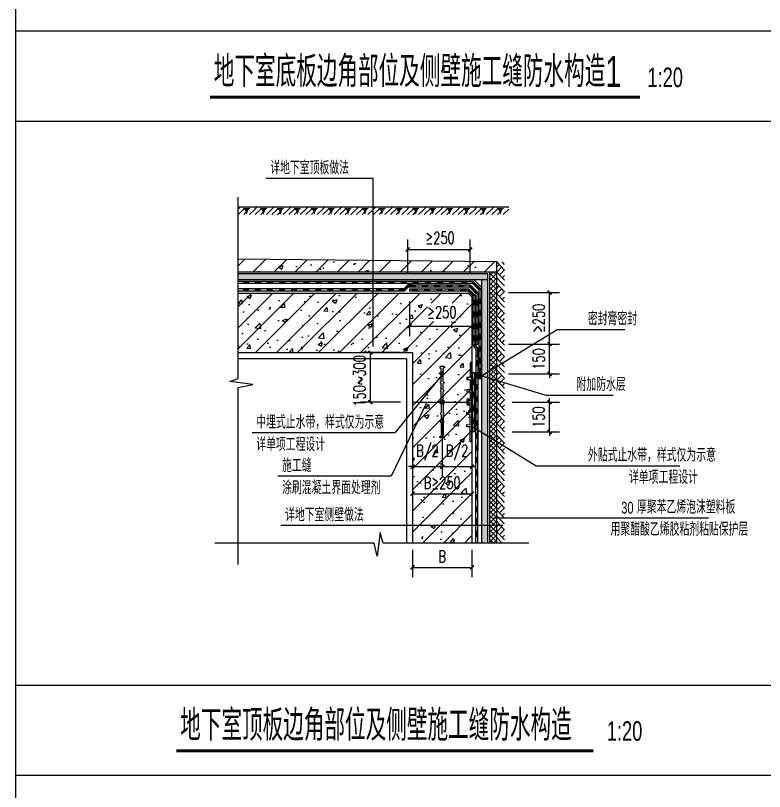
# Model space of a CAD drawing. Header units: millimetres. Extents: x 1742399 to 4898386, y 2481636 to 5226310.
# Drawn here: x 2167331 to 2177486, y 2735458 to 2745978 of the extents above; entities that cross this region are included whole.
import ezdxf

# ---------------------------------------------------------------- set-up
doc = ezdxf.new("R2010")
doc.units = ezdxf.units.MM
doc.header["$LTSCALE"] = 1000
for name, color, linetype in [('6-消防-消防车道、扑救场', 12, 'Continuous'), ('A-detl-FINISH', 9, 'Continuous'), ('A-detl-H', 9, 'Continuous'), ('A-detl-MEDM', 50, 'Continuous'), ('A-detl-water-DASH', 210, 'Continuous'), ('A-detl-XH', 8, 'Continuous'), ('A-Dims-SYMB', 3, 'Continuous'), ('Ax-B-D01～D02-A$0$A-Anno-Dims', 3, 'Continuous'), ('Ax-B-D01～D02-A$0$Ax-B-D01-20$0$A-Anno-Note', 241, 'Continuous'), ('AX-DXS-D01~D02$0$AX-DX2-D01$0$Anno-Titl', 100, 'Continuous'), ('PUB_DIM', 3, 'Continuous'), ('PUB_TEXT', 7, 'Continuous'), ('PUB_TITLE', 4, 'Continuous'), ('WALL', 4, 'Continuous'), ('注意事项', 2, 'Continuous')]:
    doc.layers.add(name, color=color, linetype=linetype)
doc.styles.add('_TCH_DIM_T3', font='SIMPLEX', dxfattribs={"width": 0.705882, "bigfont": 'GBCBIG'})
doc.styles.add('Ax-B-D01～D02-A$0$Ax-B-D01-20$0$_TCH_DIM', font='JZFZ_ENA', dxfattribs={"width": 0.7, "bigfont": 'JZFZ_CNB'})
doc.styles.add('AX-DXS-D01~D02$0$AX-DX2-D01$0$_TCH_DIM', font='JZFZ_ENA', dxfattribs={"width": 0.7, "bigfont": 'JZFZ_CNB'})
doc.dimstyles.new('_TCH_ARCH&&20', dxfattribs={"dimtxt": 59.5, "dimasz": 20, "dimexe": 50, "dimexo": 60, "dimgap": 20, "dimtad": 1, "dimdec": 0, "dimzin": 0, "dimdsep": 46, "dimtxsty": '_TCH_DIM_T3', "dimblk": 'ARCHTICK', "dimcen": 0.09, "dimclrt": 7, "dimazin": 2, "dimtfac": 1, "dimtdec": 0, "dimtix": 1, "dimtmove": 2, "dimatfit": 3, "dimfxl": 1, "dimtolj": 1, "dimtzin": 0, "dimarcsym": 0})
pattern_1 = [(0, (844144.829, -827053.706), (4.7625, 9.525), [0, -9.525])]

# ---------------------------------------------------------------- blocks, each defined once
blk = doc.blocks.new('$LinePat$防水层2')
at = {"color": 0}
blk.add_line((0, 0), (600, 0), dxfattribs=at)
blk.add_solid([(150, 0), (450, 0), (150, -100), (450, -100)], dxfattribs=at)
blk = doc.blocks.new('wefwefg')
at = {"layer": 'A-detl-water-DASH'}
blk.add_hatch(color=256, dxfattribs=at).paths.add_polyline_path([(149.7, -38.3), (159.7, -34.1), (120.6, 5), (116.4, -5)])
for p, q in [((-183.6, 5), (-117.1, 5)), ((-183.6, -5), (-183.6, 5)), ((-144.8, 5), (120.6, 5)), ((159.7, -34.1), (120.6, 5)), ((-183.6, -5), (-117.1, -5)), ((45.9, -5), (116.4, -5)), ((149.7, -38.3), (116.4, -5)), ((149.7, -38.3), (149.7, -80.4)), ((159.7, -34.1), (159.7, -294.1)), ((149.7, -53.3), (149.7, -87.2)), ((159.7, -44.1), (159.7, -80.4)), ((159.7, -44.1), (159.7, -80.4)), ((159.7, -49.1), (159.7, -87.2)), ((149.7, -210.7), (149.7, -294.1)), ((149.7, -294.1), (159.7, -294.1))]:
    blk.add_line(p, q, dxfattribs=at)
blk.add_lwpolyline([(149.7, -38.3), (159.7, -34.1), (120.6, 5), (116.4, -5)], close=True, dxfattribs=at)
for points in [[(-183.6, -5), (-153, -5), (-183.6, 5), (-153, 5)], [(61.2, -5), (91.8, -5), (61.2, 5), (91.8, 5)], [(149.7, -249.4), (149.7, -279.4), (159.7, -249.4), (159.7, -279.4)]]:
    blk.add_solid(points, dxfattribs=at)
at = {"layer": 'A-detl-water-DASH', "yscale": 0.1000000000058208, "zscale": 0.1}
for p, xscale, rotation in [((-137.7, -5), -0.1019877799553797, 180), ((-76.5, -5), -0.1019877799553797, 180), ((-15.3, -5), -0.1019877799553797, 180), ((149.7, -54.4), -0.1001727474213112, 90.00000000000271), ((149.7, -114.5), -0.1001727474213112, 90.00000000000271), ((149.7, -174.6), -0.1001727474213112, 90.00000000000271)]:
    blk.add_blockref('$LinePat$防水层2', p, dxfattribs=dict(at, xscale=xscale, rotation=rotation))
blk = doc.blocks.new('ddfhgw')
at = {"layer": 'A-detl-MEDM'}
for p, q in [((-313.8, 18.8), (-313.8, -7.7)), ((-313.8, 18.8), (-307.5, 18.8)), ((-307.5, 18.8), (-301.9, 11.1)), ((-307.5, -7.7), (-301.9, 0)), ((-227.6, 11.1), (-301.9, 11.1)), ((-227.7, 0), (-301.9, 0)), ((-182, 11.1), (-218.3, 11.1)), ((-182, 0), (-218.3, 0)), ((-124.2, 11.1), (-172.7, 11.1)), ((-103.8, 0), (-55, 0)), ((-103.5, 11.1), (-55, 11.1)), ((-45.7, 11.1), (-9.4, 11.1)), ((-45.6, 0), (-9.4, 0)), ((-0.1, 11.1), (74.2, 11.1)), ((0, 0), (74.2, 0)), ((79.8, 18.8), (74.2, 11.1)), ((79.8, -7.7), (74.2, 0)), ((86.2, 18.8), (79.8, 18.8)), ((86.2, 18.8), (86.2, -7.7)), ((-313.8, -7.7), (-307.5, -7.7)), ((-123.9, 0), (-172.6, 0)), ((86.2, -7.7), (79.8, -7.7))]:
    blk.add_line(p, q, dxfattribs=at)
for radius in [12, 8.31]:
    blk.add_circle((-113.8, 5.5), radius, dxfattribs=at)
at = {"layer": 'A-detl-MEDM', "extrusion": (0, 0, -1)}
for centre, start_param, end_param in [((-223, 5.5), 2.100404, 4.182781), ((-223, 5.5), -1.022559, 1.022559), ((-177.3, 5.5), -1.022559, 1.022559), ((-177.3, 5.5), 2.100404, 4.182781)]:
    blk.add_ellipse(centre, major_axis=(0, 10.8), ratio=0.505195, start_param=start_param, end_param=end_param, dxfattribs=at)
at = {"layer": 'A-detl-MEDM'}
for centre, start_param, end_param in [((-50.3, 5.5), -1.022559, 1.022559), ((-50.3, 5.5), 2.100404, 4.182781), ((-4.7, 5.5), -1.022559, 1.022559), ((-4.7, 5.5), 2.100404, 4.182781)]:
    blk.add_ellipse(centre, major_axis=(0, 10.8), ratio=0.505195, start_param=start_param, end_param=end_param, dxfattribs=at)
blk = doc.blocks.new('fsf')
at = {"layer": 'A-detl-MEDM'}
for p, q in [((-8.7, 233.7), (0.7, 233.7)), ((-8.7, -166.3), (-8.7, 233.7)), ((0.7, 233.7), (0.7, 157.7)), ((0.7, 157.7), (17.2, 158.8)), ((17.2, 158.8), (17.2, 146.1)), ((0.4, 148.3), (0.4, 95.3)), ((17.2, 146.1), (0.4, 148.3)), ((16.8, 83.8), (0, 86)), ((0, 86), (0, 48.7)), ((0.4, 95.3), (16.8, 96.4)), ((16.8, 96.4), (16.8, 83.8)), ((0, 48.7), (16.5, 48.7)), ((16.5, 18.7), (16.5, 48.7)), ((0, -19.1), (0, 18.7)), ((0, 18.7), (16.5, 18.7)), ((0, -18.7), (0, 18.7)), ((16.8, -16.4), (0, -18.7)), ((0.4, -81), (0.4, -28)), ((0.4, -28), (16.8, -29.1)), ((16.8, -29.1), (16.8, -16.4)), ((17.2, -78.8), (0.4, -81)), ((0.7, -166.3), (0.7, -90.4)), ((0.7, -90.4), (17.2, -91.5)), ((17.2, -91.5), (17.2, -78.8)), ((-8.7, -166.3), (0.7, -166.3))]:
    blk.add_line(p, q, dxfattribs=at)
blk.add_lwpolyline([(9.4, 24.3), (9.4, 43.1), (-8.7, 43.1), (-8.7, 24.3)], close=True, dxfattribs=at)
blk = doc.blocks.new('2ser')
at = {"layer": 'A-detl-water-DASH'}
for p, q in [((-10, -236), (-10, 64)), ((-10, 64), (0, 64)), ((0, -236), (0, 64))]:
    blk.add_line(p, q, dxfattribs=at)
blk.add_lwpolyline([(0, -184.4), (0, -236), (-10, -236)], dxfattribs=at)
at = {"layer": 'A-detl-water-DASH', "xscale": 0.109685259318212, "yscale": 0.1000000000058208, "zscale": 0.1, "rotation": 270.0000000304029}
for p in [(0, 49.4), (0, -16.5), (0, -82.3), (0, -148.1)]:
    blk.add_blockref('$LinePat$防水层2', p, dxfattribs=at)
blk = doc.blocks.new('_ArchTick')
at = {"color": 0, "linetype": 'ByBlock', "const_width": 0.4}
blk.add_lwpolyline([(-0.5, -0.5), (0.5, 0.5)], dxfattribs=at)
blk = doc.blocks.new('*D44')
at = {"layer": 'Defpoints', "color": 0, "transparency": 16777216}
for p in [(1126696.8, -670591.3), (1126963.4, -670591.3), (1126696.8, -670741.3)]:
    blk.add_point(p, dxfattribs=at)
at = {"layer": 'PUB_DIM', "color": 0, "lineweight": -2, "transparency": 16777216}
for p, q in [((1126963.4, -670591.3), (1126963.4, -670571.3)), ((1126756.8, -670591.3), (1127013.4, -670591.3)), ((1126963.4, -670741.3), (1126963.4, -670591.3)), ((1126756.8, -670741.3), (1127013.4, -670741.3)), ((1126963.4, -670741.3), (1126963.4, -670761.3))]:
    blk.add_line(p, q, dxfattribs=at)
at = {"layer": 'PUB_DIM', "color": 0, "lineweight": -2, "transparency": 16777216, "xscale": 20, "yscale": 20, "zscale": 20}
for p, rotation in [((1126963.4, -670591.3), 270), ((1126963.4, -670741.3), 90)]:
    blk.add_blockref('_ArchTick', p, dxfattribs=dict(at, rotation=rotation))
at = {"layer": 'PUB_DIM', "color": 7, "transparency": 16777216, "insert": (1126908.4, -670666.3), "char_height": 59.5, "attachment_point": 5, "rotation": 90, "style": '_TCH_DIM_T3'}
blk.add_mtext('\\A1;150', dxfattribs=at)
blk = doc.blocks.new('*D45')
at = {"layer": 'Defpoints', "color": 0, "transparency": 16777216}
for p in [(1126696.8, -670331.3), (1126963.4, -670331.3), (1126696.8, -670591.3)]:
    blk.add_point(p, dxfattribs=at)
at = {"layer": 'PUB_DIM', "color": 0, "lineweight": -2, "transparency": 16777216}
for p, q in [((1126756.8, -670331.3), (1127013.4, -670331.3)), ((1126963.4, -670591.3), (1126963.4, -670331.3)), ((1126756.8, -670591.3), (1127013.4, -670591.3))]:
    blk.add_line(p, q, dxfattribs=at)
at = {"layer": 'PUB_DIM', "color": 0, "lineweight": -2, "transparency": 16777216, "xscale": 20, "yscale": 20, "zscale": 20}
for p, rotation in [((1126963.4, -670331.3), 90), ((1126963.4, -670591.3), 270)]:
    blk.add_blockref('_ArchTick', p, dxfattribs=dict(at, rotation=rotation))
at = {"layer": 'PUB_DIM', "color": 7, "transparency": 16777216, "insert": (1126908.4, -670461.3), "char_height": 59.5, "attachment_point": 5, "rotation": 90, "style": '_TCH_DIM_T3'}
blk.add_mtext('\\A1;≥250', dxfattribs=at)
blk = doc.blocks.new('*D46')
at = {"layer": 'Defpoints', "color": 0, "transparency": 16777216}
for p in [(1126562.9, -670114.3), (1126247.7, -670292.2), (1126562.9, -670292.2)]:
    blk.add_point(p, dxfattribs=at)
at = {"layer": 'PUB_DIM', "color": 0, "lineweight": -2, "transparency": 16777216}
for p, q in [((1126247.7, -670232.2), (1126247.7, -670064.3)), ((1126562.9, -670232.2), (1126562.9, -670064.3)), ((1126247.7, -670114.3), (1126562.9, -670114.3))]:
    blk.add_line(p, q, dxfattribs=at)
at = {"layer": 'PUB_DIM', "color": 0, "lineweight": -2, "transparency": 16777216, "xscale": 20, "yscale": 20, "zscale": 20, "rotation": 180}
blk.add_blockref('_ArchTick', (1126247.7, -670114.3), dxfattribs=at)
at = {"layer": 'PUB_DIM', "color": 0, "lineweight": -2, "transparency": 16777216, "xscale": 20, "yscale": 20, "zscale": 20}
blk.add_blockref('_ArchTick', (1126562.9, -670114.3), dxfattribs=at)
at = {"layer": 'PUB_DIM', "color": 7, "transparency": 16777216, "insert": (1126410.9, -670055.2), "char_height": 59.5, "attachment_point": 5, "style": '_TCH_DIM_T3'}
blk.add_mtext('\\A1;≥250', dxfattribs=at)
blk = doc.blocks.new('*D47')
at = {"layer": 'Defpoints', "color": 0, "transparency": 16777216}
for p in [(1126256.7, -670317.2), (1126577.1, -670317.2), (1126577.1, -670501.6)]:
    blk.add_point(p, dxfattribs=at)
at = {"layer": 'PUB_DIM', "color": 0, "lineweight": -2, "transparency": 16777216}
for p, q in [((1126256.7, -670377.2), (1126256.7, -670551.6)), ((1126577.1, -670377.2), (1126577.1, -670551.6)), ((1126256.7, -670501.6), (1126577.1, -670501.6))]:
    blk.add_line(p, q, dxfattribs=at)
at = {"layer": 'PUB_DIM', "color": 0, "lineweight": -2, "transparency": 16777216, "xscale": 20, "yscale": 20, "zscale": 20, "rotation": 180}
blk.add_blockref('_ArchTick', (1126256.7, -670501.6), dxfattribs=at)
at = {"layer": 'PUB_DIM', "color": 0, "lineweight": -2, "transparency": 16777216, "xscale": 20, "yscale": 20, "zscale": 20}
blk.add_blockref('_ArchTick', (1126577.1, -670501.6), dxfattribs=at)
at = {"layer": 'PUB_DIM', "color": 7, "transparency": 16777216, "insert": (1126420, -670431), "char_height": 59.5, "attachment_point": 5, "style": '_TCH_DIM_T3'}
blk.add_mtext('\\A1;≥250', dxfattribs=at)
blk = doc.blocks.new('$LinePat$素土夯实')
at = {"color": 0}
for p, q in [((0, -210), (210, 0)), ((120, -300), (420, 0)), ((420, 0), (608, -188)), ((495, -300), (795, 0)), ((615, 0), (705, -90)), ((210, -210), (300, -300)), ((315, -105), (502, -293)), ((705, -300), (795, -210))]:
    blk.add_line(p, q, dxfattribs=at)
blk = doc.blocks.new('$LinePat$自然土壤')
at = {"color": 0}
for p, q in [((0, -90), (71, -19)), ((0, -300), (211, -89)), ((210, -300), (286, -224)), ((420, -300), (630, -90))]:
    blk.add_line(p, q, dxfattribs=at)
for points in [[(0, 0), (630, 0), (168, -45), (462, -45)], [(168, -45), (462, -45), (252, -132), (378, -132)], [(252, -132), (378, -132), (315, -300)]]:
    blk.add_solid(points, dxfattribs=at)
blk = doc.blocks.new('*D48')
at = {"layer": 'Defpoints', "color": 0, "transparency": 16777216}
for p in [(1126713.9, -670884.2), (1126963.1, -670884.2), (1126713.9, -671034.2)]:
    blk.add_point(p, dxfattribs=at)
at = {"layer": 'PUB_DIM', "color": 0, "lineweight": -2, "transparency": 16777216}
for p, q in [((1126773.9, -670884.2), (1127013.1, -670884.2)), ((1126963.1, -670884.2), (1126963.1, -670864.2)), ((1126963.1, -671034.2), (1126963.1, -670884.2)), ((1126773.9, -671034.2), (1127013.1, -671034.2)), ((1126963.1, -671034.2), (1126963.1, -671054.2))]:
    blk.add_line(p, q, dxfattribs=at)
at = {"layer": 'PUB_DIM', "color": 0, "lineweight": -2, "transparency": 16777216, "xscale": 20, "yscale": 20, "zscale": 20}
for p, rotation in [((1126963.1, -670884.2), 270), ((1126963.1, -671034.2), 90)]:
    blk.add_blockref('_ArchTick', p, dxfattribs=dict(at, rotation=rotation))
at = {"layer": 'PUB_DIM', "color": 7, "transparency": 16777216, "insert": (1126908.1, -670959.2), "char_height": 59.5, "attachment_point": 5, "rotation": 90, "style": '_TCH_DIM_T3'}
blk.add_mtext('\\A1;150', dxfattribs=at)
blk = doc.blocks.new('*D49')
at = {"layer": 'Defpoints', "color": 0, "transparency": 16777216}
for p in [(1126272.1, -671569.5), (1126572.1, -671569.5), (1126572.1, -671717.4)]:
    blk.add_point(p, dxfattribs=at)
at = {"layer": 'PUB_DIM', "color": 0, "lineweight": -2, "transparency": 16777216}
for p, q in [((1126272.1, -671629.5), (1126272.1, -671767.4)), ((1126572.1, -671629.5), (1126572.1, -671767.4)), ((1126272.1, -671717.4), (1126572.1, -671717.4))]:
    blk.add_line(p, q, dxfattribs=at)
at = {"layer": 'PUB_DIM', "color": 0, "lineweight": -2, "transparency": 16777216, "xscale": 20, "yscale": 20, "zscale": 20, "rotation": 180}
blk.add_blockref('_ArchTick', (1126272.1, -671717.4), dxfattribs=at)
at = {"layer": 'PUB_DIM', "color": 0, "lineweight": -2, "transparency": 16777216, "xscale": 20, "yscale": 20, "zscale": 20}
blk.add_blockref('_ArchTick', (1126572.1, -671717.4), dxfattribs=at)
at = {"layer": 'PUB_DIM', "color": 7, "transparency": 16777216, "insert": (1126422.1, -671662.4), "char_height": 59.5, "attachment_point": 5, "style": '_TCH_DIM_T3'}
blk.add_mtext('\\A1;B', dxfattribs=at)
blk = doc.blocks.new('*D50')
at = {"layer": 'Defpoints', "color": 0, "transparency": 16777216}
for p in [(1126272.1, -671024.9), (1126572.1, -671024.9), (1126572.1, -671345.8)]:
    blk.add_point(p, dxfattribs=at)
at = {"layer": 'PUB_DIM', "color": 0, "lineweight": -2, "transparency": 16777216}
for p, q in [((1126272.1, -671084.9), (1126272.1, -671395.8)), ((1126572.1, -671084.9), (1126572.1, -671395.8)), ((1126272.1, -671345.8), (1126572.1, -671345.8))]:
    blk.add_line(p, q, dxfattribs=at)
at = {"layer": 'PUB_DIM', "color": 0, "lineweight": -2, "transparency": 16777216, "xscale": 20, "yscale": 20, "zscale": 20, "rotation": 180}
blk.add_blockref('_ArchTick', (1126272.1, -671345.8), dxfattribs=at)
at = {"layer": 'PUB_DIM', "color": 0, "lineweight": -2, "transparency": 16777216, "xscale": 20, "yscale": 20, "zscale": 20}
blk.add_blockref('_ArchTick', (1126572.1, -671345.8), dxfattribs=at)
at = {"layer": 'PUB_DIM', "color": 7, "transparency": 16777216, "insert": (1126422.1, -671290.8), "char_height": 59.5, "attachment_point": 5, "style": '_TCH_DIM_T3'}
blk.add_mtext('\\A1;B≥250', dxfattribs=at)
blk = doc.blocks.new('*D51')
at = {"layer": 'Defpoints', "color": 0, "transparency": 16777216}
for p in [(1126272.1, -670907.8), (1126422.1, -670907.8), (1126422.1, -671209.4)]:
    blk.add_point(p, dxfattribs=at)
at = {"layer": 'PUB_DIM', "color": 0, "lineweight": -2, "transparency": 16777216}
for p, q in [((1126272.1, -670967.8), (1126272.1, -671259.4)), ((1126422.1, -670967.8), (1126422.1, -671259.4)), ((1126272.1, -671209.4), (1126252.1, -671209.4)), ((1126272.1, -671209.4), (1126422.1, -671209.4)), ((1126422.1, -671209.4), (1126442.1, -671209.4))]:
    blk.add_line(p, q, dxfattribs=at)
at = {"layer": 'PUB_DIM', "color": 0, "lineweight": -2, "transparency": 16777216, "xscale": 20, "yscale": 20, "zscale": 20}
blk.add_blockref('_ArchTick', (1126272.1, -671209.4), dxfattribs=at)
at = {"layer": 'PUB_DIM', "color": 0, "lineweight": -2, "transparency": 16777216, "xscale": 20, "yscale": 20, "zscale": 20, "rotation": 180}
blk.add_blockref('_ArchTick', (1126422.1, -671209.4), dxfattribs=at)
at = {"layer": 'PUB_DIM', "color": 7, "transparency": 16777216, "insert": (1126347.1, -671138.8), "char_height": 59.5, "attachment_point": 5, "style": '_TCH_DIM_T3'}
blk.add_mtext('\\A1;B/2', dxfattribs=at)
blk = doc.blocks.new('*D52')
at = {"layer": 'Defpoints', "color": 0, "transparency": 16777216}
for p in [(1126422.1, -670907.8), (1126572.1, -670907.8), (1126572.1, -671209.4)]:
    blk.add_point(p, dxfattribs=at)
at = {"layer": 'PUB_DIM', "color": 0, "lineweight": -2, "transparency": 16777216}
for p, q in [((1126422.1, -670967.8), (1126422.1, -671259.4)), ((1126572.1, -670967.8), (1126572.1, -671259.4)), ((1126422.1, -671209.4), (1126402.1, -671209.4)), ((1126422.1, -671209.4), (1126572.1, -671209.4)), ((1126572.1, -671209.4), (1126592.1, -671209.4))]:
    blk.add_line(p, q, dxfattribs=at)
at = {"layer": 'PUB_DIM', "color": 0, "lineweight": -2, "transparency": 16777216, "xscale": 20, "yscale": 20, "zscale": 20}
blk.add_blockref('_ArchTick', (1126422.1, -671209.4), dxfattribs=at)
at = {"layer": 'PUB_DIM', "color": 0, "lineweight": -2, "transparency": 16777216, "xscale": 20, "yscale": 20, "zscale": 20, "rotation": 180}
blk.add_blockref('_ArchTick', (1126572.1, -671209.4), dxfattribs=at)
at = {"layer": 'PUB_DIM', "color": 7, "transparency": 16777216, "insert": (1126497.1, -671138.8), "char_height": 59.5, "attachment_point": 5, "style": '_TCH_DIM_T3'}
blk.add_mtext('\\A1;B/2', dxfattribs=at)
blk = doc.blocks.new('*D53')
at = {"layer": 'Defpoints', "color": 0, "transparency": 16777216}
for p in [(1126059.6, -670634.2), (1126272.1, -670634.2), (1126272.1, -670884.2)]:
    blk.add_point(p, dxfattribs=at)
at = {"layer": 'PUB_DIM', "color": 0, "lineweight": -2, "transparency": 16777216}
for p, q in [((1126212.1, -670634.2), (1126009.6, -670634.2)), ((1126059.6, -670884.2), (1126059.6, -670634.2)), ((1126212.1, -670884.2), (1126009.6, -670884.2))]:
    blk.add_line(p, q, dxfattribs=at)
at = {"layer": 'PUB_DIM', "color": 0, "lineweight": -2, "transparency": 16777216, "xscale": 20, "yscale": 20, "zscale": 20}
for p, rotation in [((1126059.6, -670634.2), 90), ((1126059.6, -670884.2), 270)]:
    blk.add_blockref('_ArchTick', p, dxfattribs=dict(at, rotation=rotation))
at = {"layer": 'PUB_DIM', "color": 7, "transparency": 16777216, "insert": (1126004.6, -670776.7), "char_height": 59.5, "attachment_point": 5, "rotation": 90, "style": '_TCH_DIM_T3'}
blk.add_mtext('\\A1;150~300', dxfattribs=at)
blk = doc.blocks.new('T施工缝1')
at = {"layer": 'A-detl-H'}
h = blk.add_hatch(dxfattribs=at)
h.set_pattern_fill('多孔材料', color=8, scale=6, style=0)
h.set_pattern_definition([(45, (844156.829, -827053.706), (-12.0000122, 12.0000122), []), (135, (844156.829, -827053.706), (-12.0000122, -12.0000122), [])])
h.paths.add_polyline_path([(1126696.8, -670538.4), (1126696.8, -670226.8), (1126662.1, -670226.8), (1126662.1, -670538.4)])
h.paths.add_polyline_path([(1126696.8, -671595.5), (1126696.8, -670538.4), (1126662.1, -670538.4), (1126662.1, -671595.5)])
h = blk.add_hatch(dxfattribs=at)
h.set_pattern_fill('DOTS', color=8, scale=6, style=0)
h.set_pattern_definition(pattern_1)
h.paths.add_polyline_path([(1126652.1, -670236.8), (1125392.7, -670236.8), (1125392.7, -670266.8), (1126652.1, -670266.8)])
h = blk.add_hatch(dxfattribs=at)
h.set_pattern_fill('DOTS', color=8, scale=6, style=0)
h.set_pattern_definition(pattern_1)
h.paths.add_polyline_path([(1126622.1, -671595.5), (1126652.1, -671595.5), (1126652.1, -670266.8), (1126622.1, -670266.8)])
at = {"layer": 'A-detl-water-DASH'}
for points in [[(1126227.7, -670312.7), (1126231.8, -670322.7), (1126251.8, -670302.2), (1126268.8, -670302.2), (1126268.8, -670292.2), (1126247.7, -670292.2)], [(1126606.3, -670316.8), (1126616.3, -670312.7), (1126577.1, -670273.5), (1126573, -670283.5)], [(1126577.1, -670348.7), (1126587.1, -670344.6), (1126554.6, -670312.2), (1126550.5, -670322.2)], [(1126602.1, -670651.9), (1126602.1, -670613.3), (1126587.1, -670593.3), (1126577.1, -670597.4), (1126592.1, -670617.4), (1126592.1, -670651.9)]]:
    blk.add_hatch(color=256, dxfattribs=at).paths.add_polyline_path(points)
at = {"layer": 'A-detl-XH', "linetype": 'Continuous'}
h = blk.add_hatch(dxfattribs=at)
h.set_pattern_fill('钢筋混凝土', color=256, scale=30, angle=360, style=0)
h.set_pattern_definition([(45, (1170404.83, -880901.68), (-53.033009, 53.033009), []), (50, (1170404.83, -880901.68), (215.17805, -18.82564), [22.5, -247.5]), (355, (1170404.83, -880901.68), (-41.6254, 225.65764), [18, -198]), (100.4514, (1170422.76, -880903.25), (173.55281, 206.83186), [19.12206, -210.34263]), (46.1842, (1170404.83, -880841.68), (320.1723, -49.6557), [33.75, -371.25]), (96.6356, (1170431.5, -880845.8), (280.3988, 292.23536), [28.6831, -315.5139]), (351.1842, (1170404.83, -880841.68), (280.3986, 292.2356), [27, -297]), (21, (1170434.83, -880856.68), (179.07212, -120.78567), [22.5, -247.5]), (326, (1170434.83, -880856.68), (72.9946, 217.54501), [18, -198]), (71.4514, (1170449.75, -880866.74), (252.06679, 96.75915), [19.12206, -210.34263]), (37.5, (1170404.83, -880901.68), (3.647957, 99.868156), [0, -195.6, 0, -201, 0, -198.75]), (7.5, (1170404.83, -880901.68), (78.92086, 118.323514), [0, -114.6, 0, -191.1, 0, -75.75]), (327.5, (1170337.93, -880901.68), (160.14673, -6.766462), [0, -75, 0, -234, 0, -310.5]), (317.5, (1170307.93, -880901.68), (174.95585, 30.031495), [0, -97.5, 0, -155.4, 0, -220.5])])
h.paths.add_polyline_path([(1126696.8, -670176.8), (1125392.7, -670163.3), (1125392.7, -670226.8), (1126696.8, -670226.8)])
h = blk.add_hatch(dxfattribs=at)
h.set_pattern_fill('钢筋混凝土', color=256, scale=30, angle=360, style=0)
h.set_pattern_definition([(45, (1171903.19, -880034.25), (-53.033009, 53.033009), []), (50, (1171903.2, -880034.25), (215.17805, -18.82564), [22.5, -247.5]), (355, (1171903.2, -880034.25), (-41.6254, 225.65764), [18, -198]), (100.4514, (1171921.13, -880035.82), (173.55281, 206.83186), [19.12206, -210.34263]), (46.1842, (1171903.2, -879974.25), (320.1723, -49.6557), [33.75, -371.25]), (96.6356, (1171929.87, -879978.4), (280.3988, 292.23536), [28.6831, -315.5139]), (351.1842, (1171903.2, -879974.25), (280.3986, 292.2356), [27, -297]), (21, (1171933.2, -879989.25), (179.07212, -120.78567), [22.5, -247.5]), (326, (1171933.2, -879989.25), (72.9946, 217.54501), [18, -198]), (71.4514, (1171948.12, -879999.32), (252.06679, 96.75915), [19.12206, -210.34263]), (37.5, (1171903.19, -880034.25), (3.647957, 99.868156), [0, -195.6, 0, -201, 0, -198.75]), (7.5, (1171903.19, -880034.25), (78.92086, 118.323514), [0, -114.6, 0, -191.1, 0, -75.75]), (327.5, (1171836.29, -880034.25), (160.14673, -6.766462), [0, -75, 0, -234, 0, -310.5]), (317.5, (1171806.3, -880034.25), (174.95585, 30.031495), [0, -97.5, 0, -155.4, 0, -220.5])])
h.paths.add_polyline_path([(1126572.1, -670353.2), (1126553.1, -670334.2), (1125392.7, -670334.2), (1125392.7, -670634.2), (1126272.1, -670634.2), (1126272.1, -671595.5), (1126572.1, -671595.5)])
h.paths.add_polyline_path([(1126347.7, -670478.1), (1126490.3, -670478.1), (1126490.3, -670385.3), (1126347.7, -670385.3)], flags=16)
at = {"layer": 'A-detl-XH'}
h = blk.add_hatch(dxfattribs=at)
h.set_pattern_fill('防水材料', color=256, scale=2, style=0)
h.set_pattern_definition([(0, (1170404.8278, -880901.6775), (5, 1.25), [20, -10]), (90, (1170404.8278, -880901.6775), (-1.25, -5), [20, -10])])
h.paths.add_polyline_path([(1126616.3, -670741.3), (1126606.3, -670741.3), (1126602.1, -670741.3), (1126602.1, -670766.3), (1126616.3, -670766.3)])
at = {"layer": 'A-detl-FINISH', "linetype": 'Continuous'}
for p, q in [((1125392.7, -670664.2), (1126242.1, -670664.2)), ((1126242.1, -670664.2), (1126242.1, -671595.5))]:
    blk.add_line(p, q, dxfattribs=at)
at = {"layer": 'A-detl-MEDM'}
for p, q in [((1126652.1, -670236.8), (1125392.7, -670236.8)), ((1126652.1, -670266.8), (1125392.7, -670266.8)), ((1126622.1, -670305.4), (1126583.4, -670266.8)), ((1126622.1, -671595.5), (1126622.1, -670266.8)), ((1126652.1, -670266.8), (1126652.1, -670236.8)), ((1126652.1, -671595.5), (1126652.1, -670266.8)), ((1126272.1, -670884.2), (1126572.1, -670884.2))]:
    blk.add_line(p, q, dxfattribs=at)
at = {"layer": 'A-detl-water-DASH'}
for p, q in [((1125392.7, -670273.5), (1126339.4, -670273.5)), ((1125392.7, -670283.5), (1126339.4, -670283.5)), ((1126311.7, -670273.5), (1126577.1, -670273.5)), ((1126502.4, -670283.5), (1126573, -670283.5)), ((1126606.3, -670316.8), (1126573, -670283.5)), ((1126616.3, -670312.7), (1126577.1, -670273.5)), ((1126227.7, -670312.7), (1125392.7, -670312.7)), ((1125392.7, -670322.7), (1126231.8, -670322.7)), ((1126256.7, -670312.2), (1126314, -670312.2)), ((1126256.7, -670312.2), (1126256.7, -670322.2)), ((1126256.7, -670322.2), (1126314, -670322.2)), ((1126298.7, -670312.2), (1126554.6, -670312.2)), ((1126489.6, -670322.2), (1126550.5, -670322.2)), ((1126577.1, -670348.7), (1126550.5, -670322.2)), ((1126587.1, -670344.6), (1126554.6, -670312.2)), ((1126577.1, -670344.6), (1126577.1, -670380.2)), ((1126587.1, -670344.6), (1126587.1, -670384.4)), ((1126587.1, -670344.6), (1126587.1, -670380.2)), ((1126587.1, -670344.6), (1126587.1, -670377.6)), ((1126606.3, -670316.8), (1126606.3, -670358.9)), ((1126606.3, -670343.7), (1126606.3, -670377.7)), ((1126616.3, -670312.7), (1126616.3, -670741.3)), ((1126616.3, -670334.6), (1126616.3, -670370.8)), ((1126616.3, -670334.6), (1126616.3, -670370.8)), ((1126616.3, -670339.6), (1126616.3, -670377.7)), ((1126577.1, -670358.7), (1126577.1, -670384.4)), ((1126587.1, -670384.4), (1126587.1, -670593.3)), ((1126606.3, -670501.2), (1126606.3, -670741.3)), ((1126577.1, -670507.9), (1126577.1, -670597.4)), ((1126577.1, -670597.4), (1126592.1, -670617.4)), ((1126587.1, -670593.3), (1126602.1, -670613.3)), ((1126592.1, -670617.4), (1126592.1, -670792)), ((1126602.1, -670613.3), (1126602.1, -671127)), ((1126602.1, -671595.5), (1126602.1, -670981.2)), ((1126592.1, -671595.5), (1126592.1, -671018.5))]:
    blk.add_line(p, q, dxfattribs=at)
for points in [[(1126227.7, -670312.7), (1126231.8, -670322.7), (1126251.8, -670302.2), (1126268.8, -670302.2), (1126268.8, -670292.2), (1126247.7, -670292.2)], [(1126606.3, -670316.8), (1126616.3, -670312.7), (1126577.1, -670273.5), (1126573, -670283.5)], [(1126577.1, -670348.7), (1126587.1, -670344.6), (1126554.6, -670312.2), (1126550.5, -670322.2)], [(1126602.1, -670651.9), (1126602.1, -670613.3), (1126587.1, -670593.3), (1126577.1, -670597.4), (1126592.1, -670617.4), (1126592.1, -670651.9)]]:
    blk.add_lwpolyline(points, close=True, dxfattribs=at)
blk.add_lwpolyline([(1126606.3, -670741.3), (1126616.3, -670741.3), (1126616.3, -670766.3), (1126602.1, -670766.3), (1126602.1, -670741.3), (1126616.3, -670741.3)], dxfattribs=at)
for points in [[(1126517.7, -670283.5), (1126548.3, -670283.5), (1126517.7, -670273.5), (1126548.3, -670273.5)], [(1126201.2, -670322.7), (1126231.8, -670322.7), (1126201.2, -670312.7), (1126231.8, -670312.7)], [(1126268.1, -670322.2), (1126298.7, -670322.2), (1126268.1, -670312.2), (1126298.7, -670312.2)], [(1126512.9, -670322.2), (1126543.5, -670322.2), (1126512.9, -670312.2), (1126543.5, -670312.2)], [(1126577.1, -670546.6), (1126577.1, -670576.6), (1126587.1, -670546.6), (1126587.1, -670576.6)], [(1126606.3, -670711.3), (1126606.3, -670741.3), (1126616.3, -670711.3), (1126616.3, -670741.3)]]:
    blk.add_solid(points, dxfattribs=at)
at = {"layer": 'A-Dims-SYMB'}
for points in [[(1125392.7, -671702.9), (1125392.7, -670809.9), (1125466.5, -670794.6), (1125350.7, -670779.8), (1125392.7, -670764.9), (1125392.7, -669851)], [(1126858, -671595.5), (1126123.9, -671595.5), (1126108.6, -671541.9), (1126093.8, -671660.3), (1126078.9, -671595.5), (1125275.7, -671595.5)]]:
    blk.add_lwpolyline(points, dxfattribs=at)
at = {"layer": 'Ax-B-D01～D02-A$0$A-Anno-Dims'}
for p, q in [((1126073.9, -669756.1), (1125533.6, -669756.1)), ((1126073.9, -670603.5), (1126073.9, -669756.1)), ((1126611, -670755.7), (1127001.7, -670517.9)), ((1127001.7, -670517.9), (1127342.3, -670517.9)), ((1126424.4, -670742.1), (1126182.7, -671039.3)), ((1126582.8, -670740.2), (1126943.8, -670848.9)), ((1126943.8, -670848.9), (1127284.4, -670848.9)), ((1126345.1, -670884.2), (1126165, -671257.8)), ((1126565.7, -671002.7), (1126895.7, -671205.3)), ((1126182.7, -671039.3), (1125462.8, -671039.3)), ((1126895.7, -671205.3), (1127619.6, -671205.3)), ((1126165, -671257.8), (1125593.3, -671257.8)), ((1126681, -671467.3), (1127148.7, -671467.3)), ((1127148.7, -671467.3), (1127765.6, -671467.3)), ((1126200.9, -671506.6), (1125607.9, -671506.6)), ((1126728.4, -671506.6), (1126200.9, -671506.6))]:
    blk.add_line(p, q, dxfattribs=at)
at = {"layer": 'WALL', "linetype": 'Continuous'}
for p, q in [((1125392.7, -669898.3), (1126758, -669898.3)), ((1126662.1, -671595.5), (1126662.1, -670226.8)), ((1126696.8, -671595.5), (1126696.8, -670226.8)), ((1125392.7, -670334.2), (1126553.1, -670334.2)), ((1126572.1, -670353.2), (1126553.1, -670334.2)), ((1126572.1, -670353.2), (1126572.1, -671595.5)), ((1125392.7, -670634.2), (1126272.1, -670634.2)), ((1125392.7, -670634.2), (1126272.1, -670634.2)), ((1126272.1, -670634.2), (1126272.1, -671595.5))]:
    blk.add_line(p, q, dxfattribs=at)
blk.add_lwpolyline([(1125392.7, -670226.8), (1126696.8, -670226.8), (1126696.8, -670176.8), (1125392.7, -670163.3)], dxfattribs=at)
at = {"xscale": -1}
blk.add_blockref('fsf', (1126563.4, -670917.9), dxfattribs=at)
at = {"xscale": 0.9, "yscale": 0.9, "zscale": 0.9, "rotation": 270}
blk.add_blockref('ddfhgw', (1126417.1, -670986.6), dxfattribs=at)
at = {"layer": 'A-detl-water-DASH', "yscale": 0.1000000000058208, "zscale": 0.1}
for p, xscale, rotation in [((1125402.9, -670283.5), -0.1019877799553797, 180), ((1125462.2, -670283.5), -0.1019877799553797, 180), ((1125523.4, -670283.5), -0.1019877799553797, 180), ((1125584.5, -670283.5), -0.1019877799553797, 180), ((1125645.7, -670283.5), -0.1019877799553797, 180), ((1125706.9, -670283.5), -0.1019877799553797, 180), ((1125768.1, -670283.5), -0.1019877799553797, 180), ((1125829.3, -670283.5), -0.1019877799553797, 180), ((1125890.5, -670283.5), -0.1019877799553797, 180), ((1125951.7, -670283.5), -0.1019877799553797, 180), ((1126012.9, -670283.5), -0.1019877799553797, 180), ((1126074.1, -670283.5), -0.1019877799553797, 180), ((1126135.3, -670283.5), -0.1019877799553797, 180), ((1126196.5, -670283.5), -0.1019877799553797, 180), ((1126257.7, -670283.5), -0.1019877799553797, 180), ((1126318.9, -670283.5), -0.1019877799553797, 180), ((1126380.1, -670283.5), -0.1019877799553797, 180), ((1126441.2, -670283.5), -0.1019877799553797, 180), ((1125401, -670322.7), -0.1019877799553797, 180), ((1125460.3, -670322.7), -0.1019877799553797, 180), ((1125521.4, -670322.7), -0.1019877799553797, 180), ((1125582.6, -670322.7), -0.1019877799553797, 180), ((1125643.8, -670322.7), -0.1019877799553797, 180), ((1125705, -670322.7), -0.1019877799553797, 180), ((1125766.2, -670322.7), -0.1019877799553797, 180), ((1125827.4, -670322.7), -0.1019877799553797, 180), ((1125888.6, -670322.7), -0.1019877799553797, 180), ((1125949.8, -670322.7), -0.1019877799553797, 180), ((1126011, -670322.7), -0.1019877799553797, 180), ((1126072.2, -670322.7), -0.1019877799553797, 180), ((1126133.4, -670322.7), -0.1019877799553797, 180), ((1126314, -670322.2), -0.1019877799553797, 180), ((1126375.2, -670322.2), -0.1019877799553797, 180), ((1126436.4, -670322.2), -0.1019877799553797, 180), ((1126606.3, -670344.8), -0.1001727474213113, 90), ((1126577.1, -670351.5), -0.1001727474213113, 90), ((1126577.1, -670411.6), -0.1001727474213113, 90), ((1126606.3, -670404.9), -0.1001727474213113, 90), ((1126577.1, -670471.7), -0.1001727474213113, 90), ((1126606.3, -670465), -0.1001727474213113, 90), ((1126606.3, -670525.1), -0.1001727474213113, 90), ((1126606.3, -670585.2), -0.1001727474213113, 90), ((1126592.1, -670659), -0.1001727474213113, 90), ((1126606.3, -670645.3), -0.1001727474213113, 90), ((1126592.1, -670718), -0.1001727474213113, 90), ((1126592.1, -670778.1), -0.1001727474213113, 90), ((1126592.1, -670838.2), -0.1001727474213113, 90), ((1126592.1, -670898.3), -0.1001727474213113, 90), ((1126592.1, -670958.4), -0.1001727474213113, 90), ((1126602.1, -671084.1), -0.1031039485533257, 269.9999999353097), ((1126602.1, -671146), -0.1031039485533257, 269.9999999353097), ((1126602.1, -671207.9), -0.1031039485533257, 269.9999999353097), ((1126602.1, -671269.7), -0.1031039485533257, 269.9999999353097), ((1126602.1, -671331.6), -0.1031039485533257, 269.9999999353097), ((1126602.1, -671393.4), -0.1031039485533257, 269.9999999353097), ((1126602.1, -671455.3), -0.1031039485533257, 269.9999999353097), ((1126602.1, -671517.2), -0.1031039485533257, 269.9999999353097), ((1126602.1, -671579), -0.1031039485533257, 269.9999999353097)]:
    blk.add_blockref('$LinePat$防水层2', p, dxfattribs=dict(at, xscale=xscale, rotation=rotation))
at = {"layer": 'A-detl-XH', "xscale": 0.1354505598196305, "yscale": 0.1333333333333333, "zscale": 0.1333333333333333}
for p in [(1125392.7, -669898.3), (1125478, -669898.3), (1125563.3, -669898.3), (1125648.7, -669898.3), (1125734, -669898.3), (1125819.3, -669898.3), (1125904.7, -669898.3), (1125990, -669898.3), (1126075.3, -669898.3), (1126160.7, -669898.3), (1126246, -669898.3), (1126331.3, -669898.3), (1126416.7, -669898.3), (1126502, -669898.3), (1126587.3, -669898.3), (1126672.7, -669898.3)]:
    blk.add_blockref('$LinePat$自然土壤', p, dxfattribs=at)
at = {"layer": 'A-detl-XH', "xscale": 0.1372753903730962, "yscale": 0.1333333333333333, "zscale": 0.1333333333333333, "rotation": 90.00000000007522}
for p in [(1126696.8, -670285.9), (1126696.8, -670395), (1126696.8, -670504.2), (1126696.8, -670613.3), (1126696.8, -670722.4), (1126696.8, -670831.6), (1126696.8, -670940.7), (1126696.8, -671049.8), (1126696.8, -671159), (1126696.8, -671268.1), (1126696.8, -671377.2), (1126696.8, -671486.4), (1126696.8, -671595.5)]:
    blk.add_blockref('$LinePat$素土夯实', p, dxfattribs=at)
at = {"layer": 'A-detl-XH'}
for name, p in [('wefwefg', (1126442.4, -670297.2)), ('2ser', (1126586.8, -670798.2))]:
    blk.add_blockref(name, p, dxfattribs=at)
at = {"layer": 'Ax-B-D01～D02-A$0$Ax-B-D01-20$0$A-Anno-Note', "style": 'Ax-B-D01～D02-A$0$Ax-B-D01-20$0$_TCH_DIM', "width": 0.7}
for s, height, p in [('详地下室顶板做法', 67.52, (1125554.6, -669735.1)), ('密封膏密封', 67.52, (1127156.6, -670496.9)), ('附加防水层', 67.52, (1127099.2, -670827.9)), ('中埋式止水带，样式仅为示意', 67.518, (1125483.8, -671018.3)), ('详单项工程设计', 67.52, (1125483.8, -671130.3)), ('外贴式止水带，样式仅为示意', 67.518, (1127157.1, -671184.3)), ('施工缝', 67.52, (1125614.3, -671236.8)), ('详单项工程设计', 67.52, (1127364.1, -671296.3)), ('涂刷混凝土界面处理剂', 67.52, (1125614.3, -671348.8)), ('30', 59.5, (1127324.9, -671446.3)), ('厚聚苯乙烯泡沫塑料板', 67.52, (1127404.2, -671446.3)), ('详地下室侧壁做法', 67.52, (1125628.9, -671485.6)), ('用聚醋酸乙烯胶粘剂粘贴保护层', 67.518, (1127270.8, -671558.3))]:
    blk.add_text(s, height=height, dxfattribs=at).set_placement(p)
at = {"layer": 'PUB_DIM'}
for base, p1, p2, angle, text, picture, middle in [((1126562.9, -670114.3), (1126247.7, -670292.2), (1126562.9, -670292.2), 0, '≥250', '*D46', (1126410.9, -670055.2)), ((1126577.1, -670501.6), (1126256.7, -670317.2), (1126577.1, -670317.2), 0, '≥250', '*D47', (1126420, -670431)), ((1126963.4, -670331.3), (1126696.8, -670591.3), (1126696.8, -670331.3), 90, '≥250', '*D45', (1126908.4, -670461.3)), ((1126059.6, -670634.2), (1126272.1, -670884.2), (1126272.1, -670634.2), 90, '150~300', '*D53', (1126004.6, -670776.7)), ((1126422.1, -671209.4), (1126272.1, -670907.8), (1126422.1, -670907.8), 0, 'B/2', '*D51', (1126347.1, -671138.8)), ((1126572.1, -671209.4), (1126422.1, -670907.8), (1126572.1, -670907.8), 0, 'B/2', '*D52', (1126497.1, -671138.8)), ((1126572.1, -671345.8), (1126272.1, -671024.9), (1126572.1, -671024.9), 0, 'B≥250', '*D50', (1126422.1, -671290.8)), ((1126572.1, -671717.4), (1126272.1, -671569.5), (1126572.1, -671569.5), 0, 'B', '*D49', (1126422.1, -671662.4))]:
    dim = blk.add_linear_dim(base=base, p1=p1, p2=p2, angle=angle, text=text, dimstyle='_TCH_ARCH&&20', dxfattribs=at)
    dim.commit()
    dim.dimension.update_dxf_attribs({"geometry": picture, "text_midpoint": middle, "dimtype": 129})
for base, p1, p2, picture, middle in [((1126963.4, -670591.3), (1126696.8, -670741.3), (1126696.8, -670591.3), '*D44', (1126908.4, -670666.3)), ((1126963.1, -670884.2), (1126713.9, -671034.2), (1126713.9, -670884.2), '*D48', (1126908.1, -670959.2))]:
    dim = blk.add_linear_dim(base=base, p1=p1, p2=p2, angle=90, dimstyle='_TCH_ARCH&&20', dxfattribs=at)
    dim.commit()
    dim.dimension.update_dxf_attribs({"geometry": picture, "text_midpoint": middle, "dimtype": 129})
blk = doc.blocks.new('gouzaozuofadekuai00321')
at = {"layer": 'AX-DXS-D01~D02$0$AX-DX2-D01$0$Anno-Titl', "const_width": 14}
for points in [[(200480.3, -3154963.8), (201835.5, -3154963.8)], [(200485.7, -3154963.8), (202354.2, -3154963.8)], [(200334, -3157812.3), (202151.5, -3157812.3)]]:
    blk.add_lwpolyline(points, dxfattribs=at)
at = {"layer": 'PUB_TITLE'}
for p, q in [((199633.2, -3152400.1), (199633.2, -3163880.1)), ((199633.2, -3154675.1), (205803.3, -3154675.1)), ((199633.2, -3155068.1), (205803.3, -3155068.1)), ((199633.2, -3157525.6), (205803.3, -3157525.6)), ((199633.2, -3157918.6), (205803.3, -3157918.6))]:
    blk.add_line(p, q, dxfattribs=at)
at = {"layer": '注意事项', "xscale": 0.864, "yscale": 0.864, "zscale": 0.864}
blk.add_blockref('T施工缝1', (-771735.8, -2576648.8), dxfattribs=at)
at = {"layer": 'PUB_TEXT', "style": 'AX-DXS-D01~D02$0$AX-DX2-D01$0$_TCH_DIM', "width": 0.7}
for s, height, p in [('地下室底板边角部位及侧壁施工缝防水构造1', 135.035, (200497.2, -3154919.6)), ('1:20', 85, (202386.9, -3154919.6)), ('地下室顶板边角部位及侧壁施工缝防水构造', 135.035, (200350.8, -3157768.1)), ('1:20', 85, (202209.9, -3157768.1))]:
    blk.add_text(s, height=height, dxfattribs=at).set_placement(p)

msp = doc.modelspace()

# ---------------------------------------------------------------- block references
at = {"layer": '6-消防-消防车道、扑救场', "xscale": 3.111111111111112, "yscale": 3.111111111111112, "zscale": 3.111111111111112}
msp.add_blockref('gouzaozuofadekuai00321', (1546250.2, 12560313.8), dxfattribs=at)

doc.saveas('drawing.dxf')
